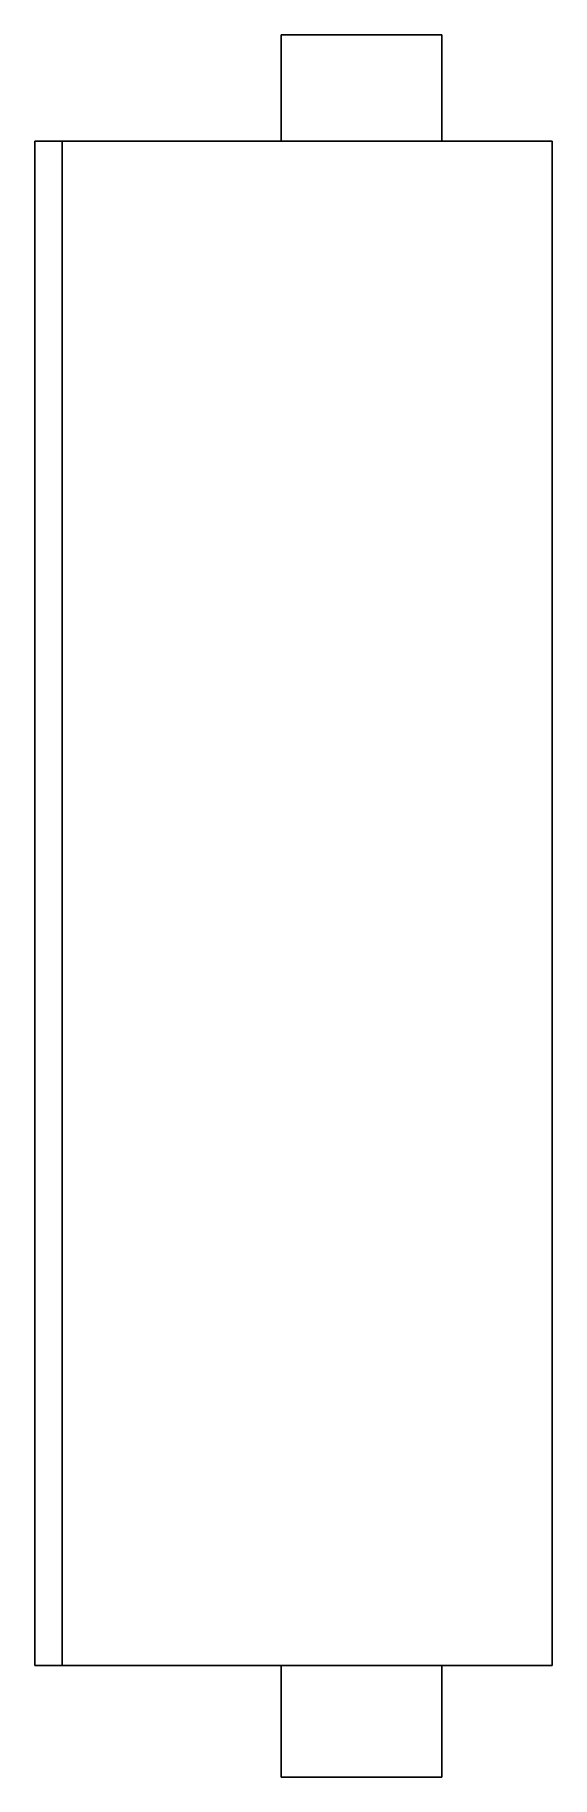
# Model space of a CAD drawing. Header units: metres. Extents: x -19 to 0, y 0 to 64.
import ezdxf

# ---------------------------------------------------------------- set-up
doc = ezdxf.new("R2010")
doc.units = ezdxf.units.M

msp = doc.modelspace()

# ---------------------------------------------------------------- linework, layer by layer
for points in [[(-9.95, 64), (-9.95, 63.922), (-9.95, 63.844), (-9.95, 63.766), (-9.95, 63.688), (-9.95, 63.61), (-9.95, 63.532), (-9.95, 63.454), (-9.95, 63.376), (-9.95, 63.298), (-9.95, 63.22), (-9.95, 63.142), (-9.95, 63.064), (-9.95, 62.986), (-9.95, 62.908), (-9.95, 62.83), (-9.95, 62.752), (-9.95, 62.674), (-9.95, 62.596), (-9.95, 62.518), (-9.95, 62.44), (-9.95, 62.362), (-9.95, 62.284), (-9.95, 62.206), (-9.95, 62.128), (-9.95, 62.05), (-9.95, 61.972), (-9.95, 61.894), (-9.95, 61.816), (-9.95, 61.738), (-9.95, 61.66), (-9.95, 61.582), (-9.95, 61.504), (-9.95, 61.426), (-9.95, 61.348), (-9.95, 61.27), (-9.95, 61.192), (-9.95, 61.114), (-9.95, 61.036), (-9.95, 60.958), (-9.95, 60.88), (-9.95, 60.802), (-9.95, 60.724), (-9.95, 60.646), (-9.95, 60.568), (-9.95, 60.49), (-9.95, 60.412), (-9.95, 60.334), (-9.95, 60.256), (-9.95, 60.178), (-9.95, 60.1)], [(-7, 64), (-7.092, 64), (-7.185, 64), (-7.277, 64), (-7.369, 64), (-7.461, 64), (-7.552, 64), (-7.643, 64), (-7.733, 64), (-7.822, 64), (-7.911, 64), (-7.999, 64), (-8.084, 64), (-8.17, 64), (-8.256, 64), (-8.338, 64), (-8.419, 64), (-8.5, 64), (-8.58, 64), (-8.656, 64), (-8.731, 64), (-8.807, 64), (-8.879, 64), (-8.948, 64), (-9.017, 64), (-9.086, 64), (-9.148, 64), (-9.209, 64), (-9.271, 64), (-9.329, 64), (-9.383, 64), (-9.437, 64), (-9.49, 64), (-9.536, 64), (-9.581, 64), (-9.626, 64), (-9.668, 64), (-9.703, 64), (-9.739, 64), (-9.774, 64), (-9.803, 64), (-9.828, 64), (-9.854, 64), (-9.878, 64), (-9.894, 64), (-9.909, 64), (-9.925, 64), (-9.934, 64), (-9.94, 64), (-9.945, 64), (-9.95, 64)], [(-4.05, 64), (-4.055, 64), (-4.06, 64), (-4.066, 64), (-4.075, 64), (-4.091, 64), (-4.106, 64), (-4.122, 64), (-4.146, 64), (-4.172, 64), (-4.197, 64), (-4.226, 64), (-4.261, 64), (-4.297, 64), (-4.332, 64), (-4.374, 64), (-4.419, 64), (-4.464, 64), (-4.51, 64), (-4.563, 64), (-4.617, 64), (-4.671, 64), (-4.729, 64), (-4.791, 64), (-4.852, 64), (-4.914, 64), (-4.983, 64), (-5.052, 64), (-5.121, 64), (-5.193, 64), (-5.269, 64), (-5.344, 64), (-5.42, 64), (-5.5, 64), (-5.581, 64), (-5.662, 64), (-5.744, 64), (-5.83, 64), (-5.916, 64), (-6.001, 64), (-6.089, 64), (-6.178, 64), (-6.267, 64), (-6.357, 64), (-6.448, 64), (-6.539, 64), (-6.631, 64), (-6.723, 64), (-6.815, 64), (-6.908, 64), (-7, 64)], [(-4.05, 64), (-4.05, 63.922), (-4.05, 63.844), (-4.05, 63.766), (-4.05, 63.688), (-4.05, 63.61), (-4.05, 63.532), (-4.05, 63.454), (-4.05, 63.376), (-4.05, 63.298), (-4.05, 63.22), (-4.05, 63.142), (-4.05, 63.064), (-4.05, 62.986), (-4.05, 62.908), (-4.05, 62.83), (-4.05, 62.752), (-4.05, 62.674), (-4.05, 62.596), (-4.05, 62.518), (-4.05, 62.44), (-4.05, 62.362), (-4.05, 62.284), (-4.05, 62.206), (-4.05, 62.128), (-4.05, 62.05), (-4.05, 61.972), (-4.05, 61.894), (-4.05, 61.816), (-4.05, 61.738), (-4.05, 61.66), (-4.05, 61.582), (-4.05, 61.504), (-4.05, 61.426), (-4.05, 61.348), (-4.05, 61.27), (-4.05, 61.192), (-4.05, 61.114), (-4.05, 61.036), (-4.05, 60.958), (-4.05, 60.88), (-4.05, 60.802), (-4.05, 60.724), (-4.05, 60.646), (-4.05, 60.568), (-4.05, 60.49), (-4.05, 60.412), (-4.05, 60.334), (-4.05, 60.256), (-4.05, 60.178), (-4.05, 60.1)], [(-19, 4.1), (-19, 5.22), (-19, 6.34), (-19, 7.46), (-19, 8.58), (-19, 9.7), (-19, 10.82), (-19, 11.94), (-19, 13.06), (-19, 14.18), (-19, 15.3), (-19, 16.42), (-19, 17.54), (-19, 18.66), (-19, 19.78), (-19, 20.9), (-19, 22.02), (-19, 23.14), (-19, 24.26), (-19, 25.38), (-19, 26.5), (-19, 27.62), (-19, 28.74), (-19, 29.86), (-19, 30.98), (-19, 32.1), (-19, 33.22), (-19, 34.34), (-19, 35.46), (-19, 36.58), (-19, 37.7), (-19, 38.82), (-19, 39.94), (-19, 41.06), (-19, 42.18), (-19, 43.3), (-19, 44.42), (-19, 45.54), (-19, 46.66), (-19, 47.78), (-19, 48.9), (-19, 50.02), (-19, 51.14), (-19, 52.26), (-19, 53.38), (-19, 54.5), (-19, 55.62), (-19, 56.74), (-19, 57.86), (-19, 58.98), (-19, 60.1)], [(-19, 60.1), (-18.98, 60.1), (-18.96, 60.1), (-18.94, 60.1), (-18.92, 60.1), (-18.9, 60.1), (-18.88, 60.1), (-18.86, 60.1), (-18.84, 60.1), (-18.82, 60.1), (-18.8, 60.1), (-18.78, 60.1), (-18.76, 60.1), (-18.74, 60.1), (-18.72, 60.1), (-18.7, 60.1), (-18.68, 60.1), (-18.66, 60.1), (-18.64, 60.1), (-18.62, 60.1), (-18.6, 60.1), (-18.58, 60.1), (-18.56, 60.1), (-18.54, 60.1), (-18.52, 60.1), (-18.5, 60.1), (-18.48, 60.1), (-18.46, 60.1), (-18.44, 60.1), (-18.42, 60.1), (-18.4, 60.1), (-18.38, 60.1), (-18.36, 60.1), (-18.34, 60.1), (-18.32, 60.1), (-18.3, 60.1), (-18.28, 60.1), (-18.26, 60.1), (-18.24, 60.1), (-18.22, 60.1), (-18.2, 60.1), (-18.18, 60.1), (-18.16, 60.1), (-18.14, 60.1), (-18.12, 60.1), (-18.1, 60.1), (-18.08, 60.1), (-18.06, 60.1), (-18.04, 60.1), (-18.02, 60.1), (-18, 60.1)], [(-18, 60.1), (-17.946, 60.1), (-17.892, 60.1), (-17.837, 60.1), (-17.783, 60.1), (-17.729, 60.1), (-17.675, 60.1), (-17.621, 60.1), (-17.567, 60.1), (-17.512, 60.1), (-17.458, 60.1), (-17.404, 60.1), (-17.35, 60.1), (-17.296, 60.1), (-17.242, 60.1), (-17.187, 60.1), (-17.133, 60.1), (-17.079, 60.1), (-17.025, 60.1), (-16.971, 60.1), (-16.917, 60.1), (-16.862, 60.1), (-16.808, 60.1), (-16.754, 60.1), (-16.7, 60.1), (-16.646, 60.1), (-16.592, 60.1), (-16.537, 60.1), (-16.483, 60.1), (-16.429, 60.1), (-16.375, 60.1), (-16.321, 60.1), (-16.267, 60.1), (-16.212, 60.1), (-16.158, 60.1), (-16.104, 60.1), (-16.05, 60.1), (-15.996, 60.1), (-15.942, 60.1), (-15.887, 60.1), (-15.833, 60.1), (-15.779, 60.1), (-15.725, 60.1), (-15.671, 60.1), (-15.617, 60.1), (-15.562, 60.1), (-15.508, 60.1), (-15.454, 60.1), (-15.4, 60.1), (-15.346, 60.1), (-15.292, 60.1)], [(-18, 60.1), (-18, 58.98), (-18, 57.86), (-18, 56.74), (-18, 55.62), (-18, 54.5), (-18, 53.38), (-18, 52.26), (-18, 51.14), (-18, 50.02), (-18, 48.9), (-18, 47.78), (-18, 46.66), (-18, 45.54), (-18, 44.42), (-18, 43.3), (-18, 42.18), (-18, 41.06), (-18, 39.94), (-18, 38.82), (-18, 37.7), (-18, 36.58), (-18, 35.46), (-18, 34.34), (-18, 33.22), (-18, 32.1), (-18, 30.98), (-18, 29.86), (-18, 28.74), (-18, 27.62), (-18, 26.5), (-18, 25.38), (-18, 24.26), (-18, 23.14), (-18, 22.02), (-18, 20.9), (-18, 19.78), (-18, 18.66), (-18, 17.54), (-18, 16.42), (-18, 15.3), (-18, 14.18), (-18, 13.06), (-18, 11.94), (-18, 10.82), (-18, 9.7), (-18, 8.58), (-18, 7.46), (-18, 6.34), (-18, 5.22), (-18, 4.1)], [(-15.292, 60.1), (-15.245, 60.1), (-15.198, 60.1), (-15.151, 60.1), (-15.105, 60.1), (-15.058, 60.1), (-15.012, 60.1), (-14.965, 60.1), (-14.919, 60.1), (-14.873, 60.1), (-14.828, 60.1), (-14.782, 60.1), (-14.737, 60.1), (-14.692, 60.1), (-14.647, 60.1), (-14.604, 60.1), (-14.56, 60.1), (-14.516, 60.1), (-14.473, 60.1), (-14.431, 60.1), (-14.389, 60.1), (-14.347, 60.1), (-14.306, 60.1), (-14.266, 60.1), (-14.226, 60.1), (-14.186, 60.1), (-14.148, 60.1), (-14.11, 60.1), (-14.072, 60.1), (-14.035, 60.1), (-14, 60.1), (-13.964, 60.1), (-13.929, 60.1), (-13.896, 60.1), (-13.863, 60.1), (-13.83, 60.1), (-13.798, 60.1), (-13.768, 60.1), (-13.738, 60.1), (-13.708, 60.1), (-13.681, 60.1), (-13.654, 60.1), (-13.627, 60.1), (-13.601, 60.1), (-13.577, 60.1), (-13.554, 60.1), (-13.53, 60.1), (-13.509, 60.1), (-13.489, 60.1), (-13.469, 60.1), (-13.449, 60.1)], [(-13.449, 60.1), (-13.266, 60.1), (-13.083, 60.1), (-12.9, 60.1), (-12.691, 60.1), (-12.446, 60.1), (-12.201, 60.1), (-11.956, 60.1), (-11.666, 60.1), (-11.368, 60.1), (-11.071, 60.1), (-10.761, 60.1), (-10.422, 60.1), (-10.083, 60.1), (-9.745, 60.1), (-9.385, 60.1), (-9.018, 60.1), (-8.651, 60.1), (-8.281, 60.1), (-7.9, 60.1), (-7.518, 60.1), (-7.137, 60.1), (-6.755, 60.1), (-6.374, 60.1), (-5.993, 60.1), (-5.611, 60.1), (-5.245, 60.1), (-4.878, 60.1), (-4.512, 60.1), (-4.158, 60.1), (-3.82, 60.1), (-3.483, 60.1), (-3.145, 60.1), (-2.844, 60.1), (-2.548, 60.1), (-2.252, 60.1), (-1.971, 60.1), (-1.729, 60.1), (-1.486, 60.1), (-1.243, 60.1), (-1.045, 60.1), (-0.865, 60.1), (-0.685, 60.1), (-0.514, 60.1), (-0.403, 60.1), (-0.292, 60.1), (-0.181, 60.1), (-0.112, 60.1), (-0.075, 60.1), (-0.037, 60.1), (0, 60.1)], [(0, 60.1), (0, 58.98), (0, 57.86), (0, 56.74), (0, 55.62), (0, 54.5), (0, 53.38), (0, 52.26), (0, 51.14), (0, 50.02), (0, 48.9), (0, 47.78), (0, 46.66), (0, 45.54), (0, 44.42), (0, 43.3), (0, 42.18), (0, 41.06), (0, 39.94), (0, 38.82), (0, 37.7), (0, 36.58), (0, 35.46), (0, 34.34), (0, 33.22), (0, 32.1), (0, 30.98), (0, 29.86), (0, 28.74), (0, 27.62), (0, 26.5), (0, 25.38), (0, 24.26), (0, 23.14), (0, 22.02), (0, 20.9), (0, 19.78), (0, 18.66), (0, 17.54), (0, 16.42), (0, 15.3), (0, 14.18), (0, 13.06), (0, 11.94), (0, 10.82), (0, 9.7), (0, 8.58), (0, 7.46), (0, 6.34), (0, 5.22), (0, 4.1)], [(-18, 4.1), (-18.02, 4.1), (-18.04, 4.1), (-18.06, 4.1), (-18.08, 4.1), (-18.1, 4.1), (-18.12, 4.1), (-18.14, 4.1), (-18.16, 4.1), (-18.18, 4.1), (-18.2, 4.1), (-18.22, 4.1), (-18.24, 4.1), (-18.26, 4.1), (-18.28, 4.1), (-18.3, 4.1), (-18.32, 4.1), (-18.34, 4.1), (-18.36, 4.1), (-18.38, 4.1), (-18.4, 4.1), (-18.42, 4.1), (-18.44, 4.1), (-18.46, 4.1), (-18.48, 4.1), (-18.5, 4.1), (-18.52, 4.1), (-18.54, 4.1), (-18.56, 4.1), (-18.58, 4.1), (-18.6, 4.1), (-18.62, 4.1), (-18.64, 4.1), (-18.66, 4.1), (-18.68, 4.1), (-18.7, 4.1), (-18.72, 4.1), (-18.74, 4.1), (-18.76, 4.1), (-18.78, 4.1), (-18.8, 4.1), (-18.82, 4.1), (-18.84, 4.1), (-18.86, 4.1), (-18.88, 4.1), (-18.9, 4.1), (-18.92, 4.1), (-18.94, 4.1), (-18.96, 4.1), (-18.98, 4.1), (-19, 4.1)], [(-18, 4.1), (-17.946, 4.1), (-17.892, 4.1), (-17.837, 4.1), (-17.783, 4.1), (-17.729, 4.1), (-17.675, 4.1), (-17.621, 4.1), (-17.567, 4.1), (-17.512, 4.1), (-17.458, 4.1), (-17.404, 4.1), (-17.35, 4.1), (-17.296, 4.1), (-17.242, 4.1), (-17.187, 4.1), (-17.133, 4.1), (-17.079, 4.1), (-17.025, 4.1), (-16.971, 4.1), (-16.917, 4.1), (-16.862, 4.1), (-16.808, 4.1), (-16.754, 4.1), (-16.7, 4.1), (-16.646, 4.1), (-16.592, 4.1), (-16.537, 4.1), (-16.483, 4.1), (-16.429, 4.1), (-16.375, 4.1), (-16.321, 4.1), (-16.267, 4.1), (-16.212, 4.1), (-16.158, 4.1), (-16.104, 4.1), (-16.05, 4.1), (-15.996, 4.1), (-15.942, 4.1), (-15.887, 4.1), (-15.833, 4.1), (-15.779, 4.1), (-15.725, 4.1), (-15.671, 4.1), (-15.617, 4.1), (-15.562, 4.1), (-15.508, 4.1), (-15.454, 4.1), (-15.4, 4.1), (-15.346, 4.1), (-15.292, 4.1)], [(-13.449, 4.1), (-13.469, 4.1), (-13.489, 4.1), (-13.509, 4.1), (-13.53, 4.1), (-13.554, 4.1), (-13.577, 4.1), (-13.601, 4.1), (-13.627, 4.1), (-13.654, 4.1), (-13.681, 4.1), (-13.708, 4.1), (-13.738, 4.1), (-13.768, 4.1), (-13.798, 4.1), (-13.83, 4.1), (-13.863, 4.1), (-13.896, 4.1), (-13.929, 4.1), (-13.964, 4.1), (-14, 4.1), (-14.035, 4.1), (-14.072, 4.1), (-14.11, 4.1), (-14.148, 4.1), (-14.186, 4.1), (-14.226, 4.1), (-14.266, 4.1), (-14.306, 4.1), (-14.347, 4.1), (-14.389, 4.1), (-14.431, 4.1), (-14.473, 4.1), (-14.516, 4.1), (-14.56, 4.1), (-14.604, 4.1), (-14.647, 4.1), (-14.692, 4.1), (-14.737, 4.1), (-14.782, 4.1), (-14.828, 4.1), (-14.873, 4.1), (-14.919, 4.1), (-14.965, 4.1), (-15.012, 4.1), (-15.058, 4.1), (-15.105, 4.1), (-15.151, 4.1), (-15.198, 4.1), (-15.245, 4.1), (-15.292, 4.1)], [(-13.449, 4.1), (-13.266, 4.1), (-13.083, 4.1), (-12.9, 4.1), (-12.691, 4.1), (-12.446, 4.1), (-12.201, 4.1), (-11.956, 4.1), (-11.666, 4.1), (-11.368, 4.1), (-11.071, 4.1), (-10.761, 4.1), (-10.422, 4.1), (-10.083, 4.1), (-9.745, 4.1), (-9.385, 4.1), (-9.018, 4.1), (-8.651, 4.1), (-8.281, 4.1), (-7.9, 4.1), (-7.518, 4.1), (-7.137, 4.1), (-6.755, 4.1), (-6.374, 4.1), (-5.993, 4.1), (-5.611, 4.1), (-5.245, 4.1), (-4.878, 4.1), (-4.512, 4.1), (-4.158, 4.1), (-3.82, 4.1), (-3.483, 4.1), (-3.145, 4.1), (-2.844, 4.1), (-2.548, 4.1), (-2.252, 4.1), (-1.971, 4.1), (-1.729, 4.1), (-1.486, 4.1), (-1.243, 4.1), (-1.045, 4.1), (-0.865, 4.1), (-0.685, 4.1), (-0.514, 4.1), (-0.403, 4.1), (-0.292, 4.1), (-0.181, 4.1), (-0.112, 4.1), (-0.075, 4.1), (-0.037, 4.1), (0, 4.1)], [(-9.95, 4.1), (-9.95, 4.018), (-9.95, 3.936), (-9.95, 3.854), (-9.95, 3.772), (-9.95, 3.69), (-9.95, 3.608), (-9.95, 3.526), (-9.95, 3.444), (-9.95, 3.362), (-9.95, 3.28), (-9.95, 3.198), (-9.95, 3.116), (-9.95, 3.034), (-9.95, 2.952), (-9.95, 2.87), (-9.95, 2.788), (-9.95, 2.706), (-9.95, 2.624), (-9.95, 2.542), (-9.95, 2.46), (-9.95, 2.378), (-9.95, 2.296), (-9.95, 2.214), (-9.95, 2.132), (-9.95, 2.05), (-9.95, 1.968), (-9.95, 1.886), (-9.95, 1.804), (-9.95, 1.722), (-9.95, 1.64), (-9.95, 1.558), (-9.95, 1.476), (-9.95, 1.394), (-9.95, 1.312), (-9.95, 1.23), (-9.95, 1.148), (-9.95, 1.066), (-9.95, 0.984), (-9.95, 0.902), (-9.95, 0.82), (-9.95, 0.738), (-9.95, 0.656), (-9.95, 0.574), (-9.95, 0.492), (-9.95, 0.41), (-9.95, 0.328), (-9.95, 0.246), (-9.95, 0.164), (-9.95, 0.082), (-9.95, 0)], [(-4.05, 4.1), (-4.05, 4.018), (-4.05, 3.936), (-4.05, 3.854), (-4.05, 3.772), (-4.05, 3.69), (-4.05, 3.608), (-4.05, 3.526), (-4.05, 3.444), (-4.05, 3.362), (-4.05, 3.28), (-4.05, 3.198), (-4.05, 3.116), (-4.05, 3.034), (-4.05, 2.952), (-4.05, 2.87), (-4.05, 2.788), (-4.05, 2.706), (-4.05, 2.624), (-4.05, 2.542), (-4.05, 2.46), (-4.05, 2.378), (-4.05, 2.296), (-4.05, 2.214), (-4.05, 2.132), (-4.05, 2.05), (-4.05, 1.968), (-4.05, 1.886), (-4.05, 1.804), (-4.05, 1.722), (-4.05, 1.64), (-4.05, 1.558), (-4.05, 1.476), (-4.05, 1.394), (-4.05, 1.312), (-4.05, 1.23), (-4.05, 1.148), (-4.05, 1.066), (-4.05, 0.984), (-4.05, 0.902), (-4.05, 0.82), (-4.05, 0.738), (-4.05, 0.656), (-4.05, 0.574), (-4.05, 0.492), (-4.05, 0.41), (-4.05, 0.328), (-4.05, 0.246), (-4.05, 0.164), (-4.05, 0.082), (-4.05, 0)], [(-7, 0), (-7.092, 0), (-7.185, 0), (-7.277, 0), (-7.369, 0), (-7.461, 0), (-7.552, 0), (-7.643, 0), (-7.733, 0), (-7.822, 0), (-7.911, 0), (-7.999, 0), (-8.084, 0), (-8.17, 0), (-8.256, 0), (-8.338, 0), (-8.419, 0), (-8.5, 0), (-8.58, 0), (-8.656, 0), (-8.731, 0), (-8.807, 0), (-8.879, 0), (-8.948, 0), (-9.017, 0), (-9.086, 0), (-9.148, 0), (-9.209, 0), (-9.271, 0), (-9.329, 0), (-9.383, 0), (-9.437, 0), (-9.49, 0), (-9.536, 0), (-9.581, 0), (-9.626, 0), (-9.668, 0), (-9.703, 0), (-9.739, 0), (-9.774, 0), (-9.803, 0), (-9.828, 0), (-9.854, 0), (-9.878, 0), (-9.894, 0), (-9.909, 0), (-9.925, 0), (-9.934, 0), (-9.94, 0), (-9.945, 0), (-9.95, 0)], [(-4.05, 0), (-4.055, 0), (-4.06, 0), (-4.066, 0), (-4.075, 0), (-4.091, 0), (-4.106, 0), (-4.122, 0), (-4.146, 0), (-4.172, 0), (-4.197, 0), (-4.226, 0), (-4.261, 0), (-4.297, 0), (-4.332, 0), (-4.374, 0), (-4.419, 0), (-4.464, 0), (-4.51, 0), (-4.563, 0), (-4.617, 0), (-4.671, 0), (-4.729, 0), (-4.791, 0), (-4.852, 0), (-4.914, 0), (-4.983, 0), (-5.052, 0), (-5.121, 0), (-5.193, 0), (-5.269, 0), (-5.344, 0), (-5.42, 0), (-5.5, 0), (-5.581, 0), (-5.662, 0), (-5.744, 0), (-5.83, 0), (-5.916, 0), (-6.001, 0), (-6.089, 0), (-6.178, 0), (-6.267, 0), (-6.357, 0), (-6.448, 0), (-6.539, 0), (-6.631, 0), (-6.723, 0), (-6.815, 0), (-6.908, 0), (-7, 0)]]:
    msp.add_lwpolyline(points)

doc.saveas('drawing.dxf')
